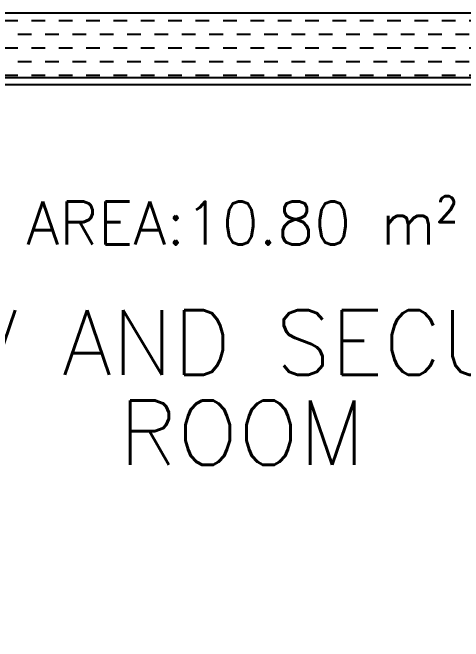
# Model space of a CAD drawing. Extents: x 820 to 5791, y 1495 to 5010.
# Drawn here: x 2179.3 to 2284, y 3050.8 to 3196.8 of the extents above; entities that cross this region are included whole.
import ezdxf
from ezdxf.enums import TextEntityAlignment as Align

# ---------------------------------------------------------------- set-up
doc = ezdxf.new("R2010")
doc.units = 0
doc.header["$LTSCALE"] = 20
for name, color, linetype in [('2_V_Wall', 43, 'CONTINUOUS'), ('2_V_Wall_Gasblock', 133, 'CONTINUOUS'), ('Alan', 102, 'CONTINUOUS'), ('Oda', 7, 'CONTINUOUS')]:
    doc.layers.add(name, color=color, linetype=linetype)
doc.layers.add('_00_TT_AREA', color=140, linetype='CONTINUOUS', plot=False)
doc.layers.add('_00_TT_PLASTER INTERIOR', color=60, linetype='CONTINUOUS', lineweight=0)
doc.styles.get("Standard").update_dxf_attribs({"font": 'txttw.shx'})

msp = doc.modelspace()

# ---------------------------------------------------------------- hatches: boundary and pattern name
at = {"layer": '2_V_Wall_Gasblock'}
h = msp.add_hatch(dxfattribs=at)
h.set_pattern_fill('DASH', color=256, style=0)
h.set_pattern_definition([(0, (-86551.1742, 16079.1266), (3.175, 3.175), [3.175, -3.175])])
h.paths.add_polyline_path([(2084.68, 3196.79), (2394.18, 3196.77), (2394.18, 3181.66), (2084.68, 3181.67)])

# ---------------------------------------------------------------- linework, layer by layer
at = {"layer": '2_V_Wall'}
msp.add_lwpolyline([(2084.68, 3196.79), (2394.18, 3196.77), (2394.18, 3181.66), (2084.68, 3181.67)], close=True, dxfattribs=at)
at = {"layer": '_00_TT_AREA'}
msp.add_lwpolyline([(2084.72, 3686.78), (2084.71, 3196.79), (2394.38, 3196.77), (2394.38, 3726.77)], dxfattribs=at)
msp.add_lwpolyline([(2392.88, 3059.77), (2392.88, 2928.05), (2086.14, 2928.05), (2086.16, 3180.15), (2392.9, 3180.15), (2392.88, 3156.77), (2399.38, 3156.77), (2399.38, 3059.77)], close=True, dxfattribs=at)
at = {"layer": '_00_TT_PLASTER INTERIOR'}
msp.add_lwpolyline([(2394.38, 3159.77), (2392.88, 3159.77), (2392.88, 2928.05), (2086.14, 2928.05), (2086.16, 3180.15), (2392.9, 3180.15), (2392.88, 3156.77), (2394.38, 3156.77)], dxfattribs=at)

# ---------------------------------------------------------------- texts
at = {"layer": 'Alan'}
msp.add_text('AREA:10.80 m²', height=10, dxfattribs=at).set_placement((2232.63, 3142.95), align=Align.CENTER)
at = {"layer": 'Oda'}
for s, p in [('CCTV AND SECURITY', (2232.63, 3112.72)), ('ROOM', (2232.63, 3091.78))]:
    msp.add_text(s, height=15, dxfattribs=at).set_placement(p, align=Align.CENTER)

doc.saveas('drawing.dxf')
